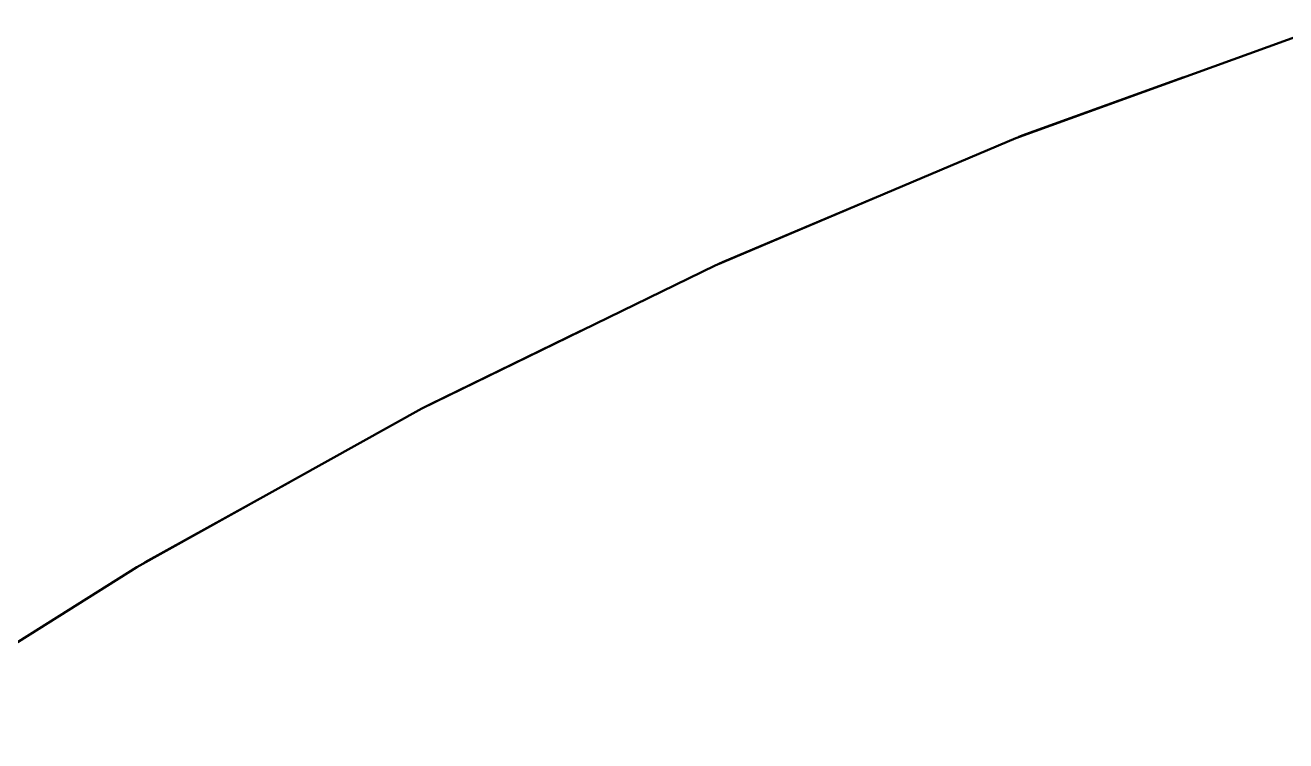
# Model space of a CAD drawing. Header units: millimetres. Extents: x 0 to 420, y 0 to 297.
# Drawn here: x 185.53 to 191.3, y 267.31 to 270.58 of the extents above; entities that cross this region are included whole.
import ezdxf

# ---------------------------------------------------------------- set-up
doc = ezdxf.new("R2010")
doc.units = ezdxf.units.MM
doc.linetypes.add('DASHED', pattern=[1.524, 1.27, -0.254])
doc.layers.add('HIDDEN', color=8, linetype='DASHED', lineweight=25)
doc.layers.add('VISIBLE', color=7, linetype='CONTINUOUS', lineweight=50)

msp = doc.modelspace()

# ---------------------------------------------------------------- linework, layer by layer
at = {"layer": 'HIDDEN'}
for points in [[(190.09675, 270.07741), (191.4991, 270.58313)], [(190.09675, 270.07741), (191.4991, 270.58313)], [(190.83819, 270.34479), (191.48638, 270.57854)], [(188.72331, 269.49777), (190.09675, 270.07741)], [(188.72331, 269.49777), (190.09675, 270.07741)], [(189.44034, 269.80038), (190.08221, 270.07128)], [(187.38266, 268.84586), (188.72331, 269.49777)], [(187.38266, 268.84586), (188.72331, 269.49777)], [(188.07528, 269.18266), (188.70709, 269.48989)], [(186.0786, 268.12351), (187.38266, 268.84586)], [(186.0786, 268.12351), (187.38266, 268.84586)], [(186.74631, 268.49337), (187.36491, 268.83603)], [(184.81485, 267.33279), (186.0786, 268.12351)], [(184.81485, 267.33279), (186.0786, 268.12351)], [(185.45684, 267.73448), (186.05949, 268.11156)]]:
    msp.add_lwpolyline(points, dxfattribs=at)
at = {"layer": 'VISIBLE'}
for points in [[(190.06742, 270.06592), (191.47347, 270.57464)], [(190.09675, 270.07741), (190.83819, 270.34479)], [(188.69053, 269.48288), (190.06742, 270.06592)], [(190.08221, 270.07128), (190.09675, 270.07741)], [(188.72331, 269.49777), (189.44034, 269.80038)], [(187.34673, 268.82716), (188.69053, 269.48288)], [(188.70709, 269.48989), (188.72331, 269.49777)], [(187.38266, 268.84586), (188.07528, 269.18266)], [(187.36491, 268.83603), (187.38266, 268.84586)], [(186.03985, 268.10064), (187.34673, 268.82716)], [(186.0786, 268.12351), (186.74631, 268.49337)], [(184.77362, 267.30539), (186.03985, 268.10064)], [(186.05949, 268.11156), (186.0786, 268.12351)]]:
    msp.add_lwpolyline(points, dxfattribs=at)

doc.saveas('drawing.dxf')
